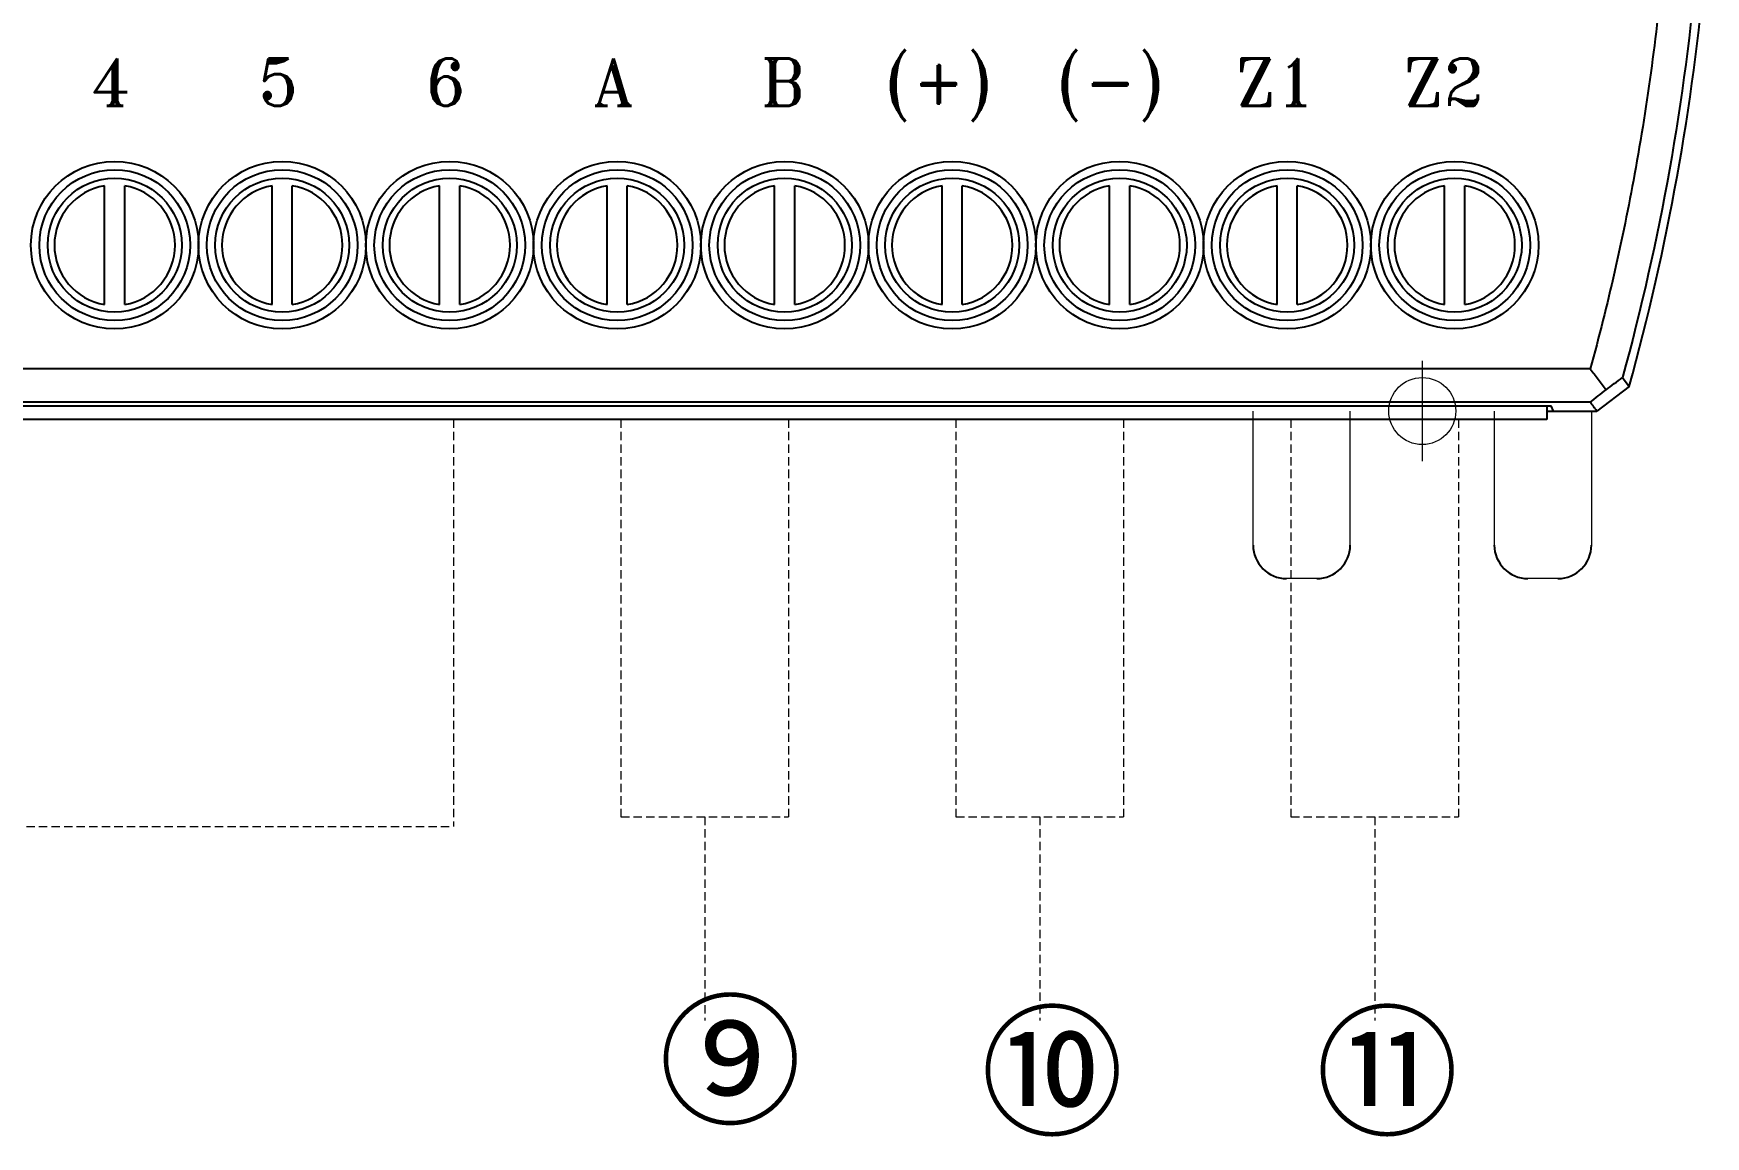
# Model space of a CAD drawing. Header units: millimetres. Extents: x 107 to 2900, y 85 to 3996.
# Drawn here: x 1422.81 to 1472.72, y 3256.9 to 3289.82 of the extents above; entities that cross this region are included whole.
import ezdxf
from ezdxf.lldxf.tags import DXFTag

# ---------------------------------------------------------------- set-up
doc = ezdxf.new("R2010")
doc.units = ezdxf.units.MM
doc.linetypes.add('DASHED2', pattern=[0.375, 0.25, -0.125])
doc.layers.add('2', color=7, linetype='Continuous')
doc.styles.add('STYLE2', font='romant.shx')
doc.styles.add('굴림체', font='arial.ttf')
tags = doc.linetypes.add('ACAD_ISO03W100', pattern=[30, 12, -18]).pattern_tags.tags
tags[6:7] = [DXFTag(74, 4), DXFTag(75, 0), DXFTag(340, '0'), DXFTag(46, 1.0), DXFTag(50, 0.0), DXFTag(44, 0.0), DXFTag(45, 0.0)]
tags[4:5] = [DXFTag(74, 4), DXFTag(75, 0), DXFTag(340, '0'), DXFTag(46, 1.0), DXFTag(50, 0.0), DXFTag(44, 0.0), DXFTag(45, 0.0)]

# ---------------------------------------------------------------- blocks, each defined once
blk = doc.blocks.new('viprtm')
at = {"color": 7, "linetype": 'Continuous'}
for p, q in [((1704.648, 887.898), (1704.648, 891.447)), ((1705.248, 887.898), (1705.248, 891.447)), ((1709.648, 887.898), (1709.648, 891.447)), ((1710.248, 887.898), (1710.248, 891.447)), ((1714.648, 887.898), (1714.648, 891.447)), ((1715.248, 887.898), (1715.248, 891.447)), ((1719.648, 887.898), (1719.648, 891.447)), ((1720.248, 887.898), (1720.248, 891.447)), ((1724.648, 887.898), (1724.648, 891.447)), ((1725.248, 887.898), (1725.248, 891.447)), ((1729.648, 887.898), (1729.648, 891.447)), ((1730.248, 887.898), (1730.248, 891.447)), ((1734.648, 887.898), (1734.648, 891.447)), ((1735.248, 887.898), (1735.248, 891.447)), ((1739.648, 887.898), (1739.648, 891.447)), ((1740.248, 887.898), (1740.248, 891.447)), ((1744.648, 887.898), (1744.648, 891.447)), ((1745.248, 887.898), (1745.248, 891.447)), ((1748.994, 885.983), (1645.903, 885.983)), ((1749.958, 885.719), (1750.156, 885.455)), ((1750.156, 885.455), (1749.192, 884.722)), ((1748.993, 884.983), (1645.903, 884.983)), ((1647.073, 884.881), (1747.824, 884.881)), ((1747.698, 884.881), (1747.698, 884.472)), ((1747.698, 884.722), (1749.192, 884.722)), ((1747.898, 884.722), (1747.824, 884.881)), ((1747.698, 884.472), (1647.198, 884.472))]:
    blk.add_line(p, q, dxfattribs=at)
at = {"color": 1, "linetype": 'DASHED2', "lineweight": 18}
for p, q in [((1715.061, 884.472), (1715.061, 872.321)), ((1720.061, 884.472), (1720.061, 872.614)), ((1725.061, 884.472), (1725.061, 872.614)), ((1730.061, 884.472), (1730.061, 872.614)), ((1735.061, 884.472), (1735.061, 872.614)), ((1740.061, 884.472), (1740.061, 872.614)), ((1745.061, 884.472), (1745.061, 872.614)), ((1722.561, 872.614), (1722.561, 866.529)), ((1732.561, 872.614), (1732.561, 866.529)), ((1742.561, 872.614), (1742.561, 866.529))]:
    blk.add_line(p, q, dxfattribs=at)
at = {"color": 1, "linetype": 'DASHED2', "lineweight": 5}
for p, q in [((1720.061, 872.614), (1725.061, 872.614)), ((1730.061, 872.614), (1735.061, 872.614)), ((1740.061, 872.614), (1745.061, 872.614)), ((1685.061, 872.321), (1715.061, 872.321))]:
    blk.add_line(p, q, dxfattribs=at)
at = {"color": 7, "linetype": 'Continuous'}
for centre, radius in [((1704.948, 889.672), 2.5), ((1709.948, 889.672), 2.5), ((1714.948, 889.672), 2.5), ((1719.948, 889.672), 2.5), ((1724.948, 889.672), 2.5), ((1729.948, 889.672), 2.5), ((1734.948, 889.672), 2.5), ((1739.948, 889.672), 2.5), ((1744.948, 889.672), 2.5), ((1704.948, 889.672), 2.25), ((1704.948, 889.672), 2), ((1709.948, 889.672), 2.25), ((1709.948, 889.672), 2), ((1714.948, 889.672), 2.25), ((1714.948, 889.672), 2), ((1719.948, 889.672), 2.25), ((1719.948, 889.672), 2), ((1724.948, 889.672), 2.25), ((1724.948, 889.672), 2), ((1729.948, 889.672), 2.25), ((1729.948, 889.672), 2), ((1734.948, 889.672), 2.25), ((1734.948, 889.672), 2), ((1739.948, 889.672), 2.25), ((1739.948, 889.672), 2), ((1744.948, 889.672), 2.25), ((1744.948, 889.672), 2)]:
    blk.add_circle(centre, radius, dxfattribs=at)
for centre, start, end in [((1704.948, 889.672), 99.5941, 260.4059), ((1704.948, 889.672), 279.5941, 80.4059), ((1709.948, 889.672), 99.5941, 260.4059), ((1709.948, 889.672), 279.5941, 80.4059), ((1714.948, 889.672), 99.5941, 260.4059), ((1714.948, 889.672), 279.5941, 80.4059), ((1719.948, 889.672), 99.5941, 260.4059), ((1719.948, 889.672), 279.5941, 80.4059), ((1724.948, 889.672), 99.5941, 260.4059), ((1724.948, 889.672), 279.5941, 80.4059), ((1729.948, 889.672), 99.5941, 260.4059), ((1729.948, 889.672), 279.5941, 80.4059), ((1734.948, 889.672), 99.5941, 260.4059), ((1734.948, 889.672), 279.5941, 80.4059), ((1739.948, 889.672), 99.5941, 260.4059), ((1739.948, 889.672), 279.5941, 80.4059), ((1744.948, 889.672), 99.5941, 260.4059), ((1744.948, 889.672), 279.5941, 80.4059)]:
    blk.add_arc(centre, 1.8, start, end, dxfattribs=at)
at = {"color": 0, "linetype": 'Continuous'}
for centre, start, end in [((1739.931, 880.722), 180, 270), ((1740.831, 880.722), 270, 0), ((1747.131, 880.722), 180, 270), ((1748.031, 880.722), 270, 0)]:
    blk.add_arc(centre, 1, start, end, dxfattribs=at)
at = {"color": 7, "linetype": 'Continuous'}
for points, start_tangent, end_tangent in [([(1751.187, 898.276), (1750.317, 891.788), (1748.994, 885.983)], (-0.085604, -0.996329), (-0.264494, -0.964387)), ([(1752.187, 898.225), (1749.958, 885.719)], (-0.085068, -0.996375), (-0.264363, -0.964423)), ([(1750.156, 885.455), (1752.437, 898.088)], (0.267145, 0.963656), (0.086706, 0.996234)), ([(1748.993, 885.983), (1749.231, 885.671), (1749.469, 885.357)], (0.606414, -0.795149), (0.60364, -0.797257)), ([(1749.469, 885.357), (1749.713, 885.538), (1749.958, 885.719)], (0.803549, 0.595238), (0.803672, 0.595072)), ([(1748.993, 884.983), (1749.231, 885.17), (1749.469, 885.357)], (0.786409, 0.617706), (0.786361, 0.617767)), ([(1748.993, 884.983), (1749.06, 884.896), (1749.126, 884.809), (1749.192, 884.722)], (0.605978, -0.795481), (0.605886, -0.795552))]:
    blk.add_spline(points, degree=3, dxfattribs=dict(at, start_tangent=start_tangent, end_tangent=end_tangent))
at = {"layer": '2', "color": 0, "linetype": 'ACAD_ISO03W100', "lineweight": 5}
for p, q in [((1743.981, 886.222), (1743.981, 883.222)), ((1738.931, 880.722), (1738.931, 884.722)), ((1741.831, 880.722), (1741.831, 884.722)), ((1746.131, 884.722), (1746.131, 880.722)), ((1749.031, 884.722), (1749.031, 880.722)), ((1740.831, 879.722), (1739.931, 879.722)), ((1748.031, 879.722), (1747.131, 879.722))]:
    blk.add_line(p, q, dxfattribs=at)
blk.add_circle((1743.981, 884.722), 1, dxfattribs=at)
at = {"color": 0, "style": 'STYLE2'}
for s, height, p in [('(+)', 1.4074, (1727.949, 893.834)), ('(-)', 1.4074, (1733.067, 893.834)), ('4', 1.407, (1704.233, 893.834)), ('5', 1.407, (1709.233, 893.834)), ('6', 1.407, (1714.233, 893.834)), ('A', 1.407, (1719.233, 893.834)), ('B', 1.407, (1724.233, 893.834)), ('Z1', 1.4074, (1738.408, 893.834)), ('Z2', 1.4074, (1743.408, 893.834))]:
    blk.add_text(s, height=height, dxfattribs=at).set_placement(p)
at = {"color": 0, "lineweight": 18, "char_height": 3.12766, "width": 5.16757, "attachment_point": 1, "style": '굴림체'}
for s, insert in [('{\\fBatang|b0|i0|c129|p18;⑨}', (1721.188, 866.894)), ('{\\fBatang|b0|i0|c129|p18;⑩}', (1730.8, 866.561)), ('{\\fBatang|b0|i0|c129|p18;⑪}', (1740.8, 866.561))]:
    blk.add_mtext(s, dxfattribs=dict(at, insert=insert))

msp = doc.modelspace()

# ---------------------------------------------------------------- block references
msp.add_blockref('viprtm', (-279.713, 2393.831))

doc.saveas('drawing.dxf')
